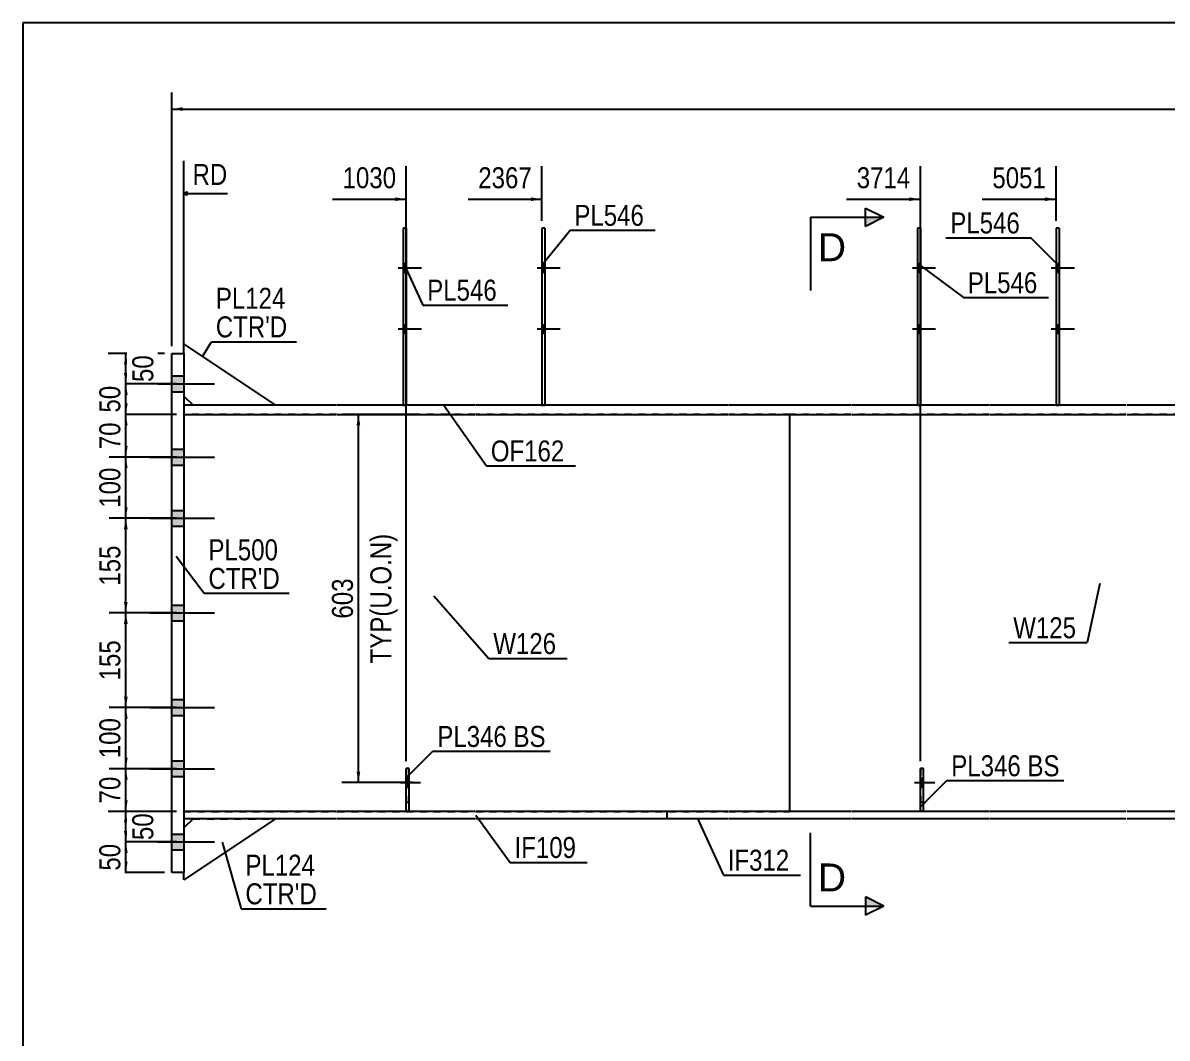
# Model space of a CAD drawing. Header units: millimetres. Extents: x -1023 to -620, y -190 to 87.
# Drawn here: x -1020.3 to -864.1, y -51.8 to 86.8 of the extents above; entities that cross this region are included whole.
import ezdxf

# ---------------------------------------------------------------- set-up
doc = ezdxf.new("R2010")
doc.units = ezdxf.units.MM
doc.linetypes.add('DXK_LINE_DOT1', pattern=[1.8814, 0.9407, -0.9407])
doc.linetypes.add('DXK_LINE_DOT2', pattern=[3.9198, 1.9599, -1.9599])
doc.styles.add('Arial', font='ARIAL.TTF', dxfattribs={"height": 0.2})
doc.styles.add('Arial Narrow', font='ARIALN.TTF', dxfattribs={"height": 0.2})

# ---------------------------------------------------------------- blocks, each defined once
blk = doc.blocks.new('Unknown-624476640-1210')
at = {"color": 5, "linetype": 'Continuous'}
for p, q in [((-620.31, 86.76), (-1020.31, 86.76)), ((-1020.31, 86.76), (-1020.31, -190.24))]:
    blk.add_line(p, q, dxfattribs=at)
blk = doc.blocks.new('Part-624476640-2063 - 1640')
at = {"color": 2, "linetype": 'Continuous'}
for p, q in [((-949.05, 58.75), (-949.47, 58.75)), ((-949.47, 58.75), (-949.47, 34.58)), ((-949.05, 58.75), (-949.05, 34.58))]:
    blk.add_line(p, q, dxfattribs=at)
at = {"color": 7, "linetype": 'DXK_LINE_DOT1'}
blk.add_line((-949.47, 34.58), (-949.05, 34.58), dxfattribs=at)
blk = doc.blocks.new('Part-624476640-1690 - 1640')
at = {"color": 2, "linetype": 'Continuous'}
for p, q in [((-977.5, 34.58), (-998.33, 34.58)), ((-958.57, 34.58), (-977.4, 34.58)), ((-924.09, 34.58), (-958.47, 34.58)), ((-907.32, 34.58), (-923.99, 34.58)), ((-888.39, 34.58), (-907.22, 34.58)), ((-869.7, 34.58), (-888.29, 34.58)), ((-861.27, 34.58), (-869.6, 34.58)), ((-861.27, 34.58), (-861.27, 33.33)), ((-998.33, 33.33), (-977.5, 33.33)), ((-977.4, 33.33), (-958.57, 33.33)), ((-958.47, 33.33), (-924.09, 33.33)), ((-923.99, 33.33), (-907.32, 33.33)), ((-907.22, 33.33), (-888.39, 33.33)), ((-888.29, 33.33), (-869.7, 33.33)), ((-869.6, 33.33), (-861.27, 33.33))]:
    blk.add_line(p, q, dxfattribs=at)
at = {"color": 7, "linetype": 'DXK_LINE_DOT1'}
blk.add_line((-998.33, 34.58), (-998.33, 33.33), dxfattribs=at)
blk = doc.blocks.new('Part-624476640-2114 - 1640')
at = {"color": 2, "linetype": 'Continuous'}
for p, q in [((-1000, 41.67), (-998.33, 41.67)), ((-1000, -29.17), (-1000, 41.67)), ((-998.33, 41.67), (-998.33, -29.17)), ((-998.33, -29.17), (-1000, -29.17))]:
    blk.add_line(p, q, dxfattribs=at)
blk = doc.blocks.new('Part-624476640-1717 - 1640')
at = {"color": 2, "linetype": 'Continuous'}
blk.add_line((-915.65, 33.33), (-915.65, -20.83), dxfattribs=at)
at = {"color": 7, "linetype": 'DXK_LINE_DOT1'}
for p, q in [((-907.32, 33.33), (-915.65, 33.33)), ((-888.39, 33.33), (-907.22, 33.33)), ((-869.7, 33.33), (-888.29, 33.33)), ((-852.94, 33.33), (-869.6, 33.33)), ((-834, 33.33), (-852.84, 33.33)), ((-815.32, 33.33), (-833.9, 33.33)), ((-798.55, 33.33), (-815.22, 33.33)), ((-790.1, 33.33), (-798.45, 33.33)), ((-790.1, 33.33), (-790.1, -20.83)), ((-907.32, -20.83), (-915.65, -20.83)), ((-888.39, -20.83), (-907.22, -20.83)), ((-869.7, -20.83), (-888.29, -20.83)), ((-852.94, -20.83), (-869.6, -20.83)), ((-834, -20.83), (-852.84, -20.83)), ((-815.32, -20.83), (-833.9, -20.83)), ((-798.55, -20.83), (-815.22, -20.83)), ((-790.1, -20.83), (-798.45, -20.83))]:
    blk.add_line(p, q, dxfattribs=at)
blk = doc.blocks.new('Part-624476640-1739 - 1640')
at = {"color": 7, "linetype": 'DXK_LINE_DOT1'}
for p, q in [((-977.5, 33.33), (-998.33, 33.33)), ((-998.33, 33.33), (-998.33, -20.83)), ((-958.57, 33.33), (-977.4, 33.33)), ((-924.09, 33.33), (-958.47, 33.33)), ((-915.65, 33.33), (-923.99, 33.33)), ((-998.33, -20.83), (-977.5, -20.83)), ((-977.4, -20.83), (-958.57, -20.83)), ((-958.47, -20.83), (-924.09, -20.83)), ((-923.99, -20.83), (-915.65, -20.83))]:
    blk.add_line(p, q, dxfattribs=at)
at = {"color": 2, "linetype": 'Continuous'}
blk.add_line((-915.65, 33.33), (-915.65, -20.83), dxfattribs=at)
blk = doc.blocks.new('Part-624476640-1761 - 1640')
at = {"color": 2, "linetype": 'Continuous'}
for p, q in [((-924.09, -20.83), (-932.42, -20.83)), ((-932.42, -20.83), (-932.42, -21.83)), ((-924.09, -21.83), (-932.42, -21.83)), ((-907.32, -20.83), (-923.99, -20.83)), ((-907.32, -21.83), (-923.99, -21.83)), ((-888.39, -20.83), (-907.22, -20.83)), ((-888.39, -21.83), (-907.22, -21.83)), ((-869.7, -20.83), (-888.29, -20.83)), ((-869.7, -21.83), (-888.29, -21.83)), ((-852.94, -20.83), (-869.6, -20.83)), ((-852.94, -21.83), (-869.6, -21.83)), ((-834, -20.83), (-852.84, -20.83)), ((-834, -21.83), (-852.84, -21.83)), ((-815.32, -20.83), (-833.9, -20.83)), ((-815.32, -21.83), (-833.9, -21.83)), ((-806.89, -20.83), (-815.22, -20.83)), ((-806.89, -21.83), (-815.22, -21.83)), ((-806.89, -20.83), (-806.89, -21.83))]:
    blk.add_line(p, q, dxfattribs=at)
blk = doc.blocks.new('Part-624476640-1805 - 1640')
at = {"color": 2, "linetype": 'Continuous'}
for p, q in [((-977.5, -20.83), (-998.33, -20.83)), ((-977.5, -21.83), (-998.33, -21.83)), ((-958.57, -20.83), (-977.4, -20.83)), ((-958.57, -21.83), (-977.4, -21.83)), ((-932.42, -20.83), (-958.47, -20.83)), ((-932.42, -21.83), (-958.47, -21.83)), ((-932.42, -20.83), (-932.42, -21.83))]:
    blk.add_line(p, q, dxfattribs=at)
blk = doc.blocks.new('Part-624476640-2016 - 1640')
at = {"color": 2, "linetype": 'Continuous'}
for p, q in [((-897.8, 58.75), (-898.22, 58.75)), ((-898.22, 58.75), (-898.22, 34.58)), ((-897.8, 58.75), (-897.8, 34.58))]:
    blk.add_line(p, q, dxfattribs=at)
at = {"color": 7, "linetype": 'DXK_LINE_DOT1'}
blk.add_line((-898.22, 34.58), (-897.8, 34.58), dxfattribs=at)
blk = doc.blocks.new('Part-624476640-2192 - 1640')
at = {"color": 7, "linetype": 'DXK_LINE_DOT1'}
for p, q in [((-967.98, -14.97), (-967.98, -20.81)), ((-967.57, -14.97), (-967.98, -14.97)), ((-967.57, -20.81), (-967.57, -14.97)), ((-967.98, -20.81), (-967.57, -20.81))]:
    blk.add_line(p, q, dxfattribs=at)
blk = doc.blocks.new('Bolt-624476640-2256 - 1640')
at = {"linetype": 'Continuous'}
for points in [[(-949.05, 52.75), (-949.05, 53.91), (-949.47, 53.91), (-949.47, 52.75)], [(-949.05, 52.75), (-949.05, 53.91), (-949.47, 53.91), (-949.47, 52.75)], [(-949.05, 44.41), (-949.05, 45.58), (-949.47, 45.58), (-949.47, 44.41)], [(-949.05, 44.41), (-949.05, 45.58), (-949.47, 45.58), (-949.47, 44.41)]]:
    blk.add_hatch(color=3, dxfattribs=at).paths.add_polyline_path(points)
at = {"color": 3, "linetype": 'Continuous'}
for p, q in [((-950.13, 53.33), (-946.97, 53.33)), ((-950.13, 53.33), (-946.97, 53.33)), ((-949.47, 53.91), (-949.05, 53.91)), ((-949.47, 53.91), (-949.05, 53.91)), ((-949.47, 52.75), (-949.05, 52.75)), ((-949.47, 52.75), (-949.05, 52.75)), ((-949.47, 45.58), (-949.05, 45.58)), ((-949.47, 45.58), (-949.05, 45.58)), ((-950.13, 45), (-946.97, 45)), ((-950.13, 45), (-946.97, 45)), ((-949.47, 44.41), (-949.05, 44.41)), ((-949.47, 44.41), (-949.05, 44.41))]:
    blk.add_line(p, q, dxfattribs=at)
blk = doc.blocks.new('Part-624476640-2021 - 1640')
at = {"color": 2, "linetype": 'Continuous'}
for p, q in [((-967.98, 58.75), (-968.4, 58.75)), ((-968.4, 58.75), (-968.4, 34.58)), ((-967.98, 58.75), (-967.98, 34.58))]:
    blk.add_line(p, q, dxfattribs=at)
at = {"color": 7, "linetype": 'DXK_LINE_DOT1'}
blk.add_line((-968.4, 34.58), (-967.98, 34.58), dxfattribs=at)
blk = doc.blocks.new('Part-624476640-2058 - 1640')
at = {"color": 2, "linetype": 'Continuous'}
for p, q in [((-878.87, 58.75), (-879.29, 58.75)), ((-879.29, 58.75), (-879.29, 34.58)), ((-878.87, 58.75), (-878.87, 34.58))]:
    blk.add_line(p, q, dxfattribs=at)
at = {"color": 7, "linetype": 'DXK_LINE_DOT1'}
blk.add_line((-879.29, 34.58), (-878.87, 34.58), dxfattribs=at)
blk = doc.blocks.new('Part-624476640-2143 - 1640')
at = {"color": 2, "linetype": 'Continuous'}
for p, q in [((-998.33, 41.67), (-998.33, 42.92)), ((-998.33, 42.92), (-985.83, 34.58)), ((-998.33, 35.83), (-997.08, 34.58))]:
    blk.add_line(p, q, dxfattribs=at)
at = {"color": 7, "linetype": 'DXK_LINE_DOT1'}
for p, q in [((-998.33, 41.67), (-998.33, 35.83)), ((-985.83, 34.58), (-997.08, 34.58))]:
    blk.add_line(p, q, dxfattribs=at)
blk = doc.blocks.new('Part-624476640-2148 - 1640')
at = {"color": 2, "linetype": 'Continuous'}
for p, q in [((-985.83, -21.83), (-998.33, -30.17)), ((-997.08, -21.83), (-998.33, -23.08)), ((-998.33, -30.17), (-998.33, -29.17))]:
    blk.add_line(p, q, dxfattribs=at)
at = {"color": 7, "linetype": 'DXK_LINE_DOT1'}
blk.add_line((-997.08, -21.83), (-985.83, -21.83), dxfattribs=at)
blk = doc.blocks.new('Part-624476640-2170 - 1640')
at = {"color": 2, "linetype": 'Continuous'}
for p, q in [((-967.98, -20.81), (-967.98, -14.97)), ((-967.57, -14.97), (-967.98, -14.97)), ((-967.57, -20.81), (-967.57, -14.97)), ((-967.98, -20.81), (-967.57, -20.81))]:
    blk.add_line(p, q, dxfattribs=at)
at = {"color": 7, "linetype": 'DXK_LINE_DOT1'}
blk.add_line((-967.98, -19.56), (-967.57, -19.56), dxfattribs=at)
blk = doc.blocks.new('Part-624476640-2197 - 1640')
at = {"color": 2, "linetype": 'Continuous'}
for p, q in [((-897.8, -20.81), (-897.8, -14.97)), ((-897.39, -14.97), (-897.8, -14.97)), ((-897.39, -20.81), (-897.39, -14.97)), ((-897.8, -20.81), (-897.39, -20.81))]:
    blk.add_line(p, q, dxfattribs=at)
at = {"color": 7, "linetype": 'DXK_LINE_DOT1'}
blk.add_line((-897.8, -19.56), (-897.39, -19.56), dxfattribs=at)
blk = doc.blocks.new('Part-624476640-2202 - 1640')
at = {"color": 7, "linetype": 'DXK_LINE_DOT1'}
for p, q in [((-897.8, -14.97), (-897.8, -20.81)), ((-897.39, -14.97), (-897.8, -14.97)), ((-897.39, -20.81), (-897.39, -14.97)), ((-897.8, -20.81), (-897.39, -20.81))]:
    blk.add_line(p, q, dxfattribs=at)
blk = doc.blocks.new('Bolt-624476640-2250 - 1640')
at = {"linetype": 'Continuous'}
for points in [[(-897.8, 52.75), (-897.8, 53.91), (-898.22, 53.91), (-898.22, 52.75)], [(-897.8, 52.75), (-897.8, 53.91), (-898.22, 53.91), (-898.22, 52.75)], [(-897.8, 44.41), (-897.8, 45.58), (-898.22, 45.58), (-898.22, 44.41)], [(-897.8, 44.41), (-897.8, 45.58), (-898.22, 45.58), (-898.22, 44.41)]]:
    blk.add_hatch(color=3, dxfattribs=at).paths.add_polyline_path(points)
at = {"color": 3, "linetype": 'Continuous'}
for p, q in [((-898.89, 53.33), (-895.72, 53.33)), ((-898.89, 53.33), (-895.72, 53.33)), ((-898.22, 53.91), (-897.8, 53.91)), ((-898.22, 53.91), (-897.8, 53.91)), ((-898.22, 52.75), (-897.8, 52.75)), ((-898.22, 52.75), (-897.8, 52.75)), ((-898.22, 45.58), (-897.8, 45.58)), ((-898.22, 45.58), (-897.8, 45.58)), ((-898.89, 45), (-895.72, 45)), ((-898.89, 45), (-895.72, 45)), ((-898.22, 44.41), (-897.8, 44.41)), ((-898.22, 44.41), (-897.8, 44.41))]:
    blk.add_line(p, q, dxfattribs=at)
blk = doc.blocks.new('Bolt-624476640-2251 - 1640')
at = {"linetype": 'Continuous'}
for points in [[(-967.98, 52.75), (-967.98, 53.91), (-968.4, 53.91), (-968.4, 52.75)], [(-967.98, 52.75), (-967.98, 53.91), (-968.4, 53.91), (-968.4, 52.75)], [(-967.98, 44.41), (-967.98, 45.58), (-968.4, 45.58), (-968.4, 44.41)], [(-967.98, 44.41), (-967.98, 45.58), (-968.4, 45.58), (-968.4, 44.41)]]:
    blk.add_hatch(color=3, dxfattribs=at).paths.add_polyline_path(points)
at = {"color": 3, "linetype": 'Continuous'}
for p, q in [((-969.07, 53.33), (-965.9, 53.33)), ((-969.07, 53.33), (-965.9, 53.33)), ((-968.4, 53.91), (-967.98, 53.91)), ((-968.4, 53.91), (-967.98, 53.91)), ((-968.4, 52.75), (-967.98, 52.75)), ((-968.4, 52.75), (-967.98, 52.75)), ((-968.4, 45.58), (-967.98, 45.58)), ((-968.4, 45.58), (-967.98, 45.58)), ((-969.07, 45), (-965.9, 45)), ((-969.07, 45), (-965.9, 45)), ((-968.4, 44.41), (-967.98, 44.41)), ((-968.4, 44.41), (-967.98, 44.41))]:
    blk.add_line(p, q, dxfattribs=at)
blk = doc.blocks.new('Bolt-624476640-2255 - 1640')
at = {"linetype": 'Continuous'}
for points in [[(-878.87, 52.75), (-878.87, 53.91), (-879.29, 53.91), (-879.29, 52.75)], [(-878.87, 52.75), (-878.87, 53.91), (-879.29, 53.91), (-879.29, 52.75)], [(-878.87, 44.41), (-878.87, 45.58), (-879.29, 45.58), (-879.29, 44.41)], [(-878.87, 44.41), (-878.87, 45.58), (-879.29, 45.58), (-879.29, 44.41)]]:
    blk.add_hatch(color=3, dxfattribs=at).paths.add_polyline_path(points)
at = {"color": 3, "linetype": 'Continuous'}
for p, q in [((-879.95, 53.33), (-876.79, 53.33)), ((-879.95, 53.33), (-876.79, 53.33)), ((-879.29, 53.91), (-878.87, 53.91)), ((-879.29, 53.91), (-878.87, 53.91)), ((-879.29, 52.75), (-878.87, 52.75)), ((-879.29, 52.75), (-878.87, 52.75)), ((-879.29, 45.58), (-878.87, 45.58)), ((-879.29, 45.58), (-878.87, 45.58)), ((-879.95, 45), (-876.79, 45)), ((-879.95, 45), (-876.79, 45)), ((-879.29, 44.41), (-878.87, 44.41)), ((-879.29, 44.41), (-878.87, 44.41))]:
    blk.add_line(p, q, dxfattribs=at)
blk = doc.blocks.new('Bolt-624476640-2258 - 1640')
at = {"linetype": 'Continuous'}
for points in [[(-1000, 38.58), (-1000, 36.42), (-998.33, 36.42), (-998.33, 38.58)], [(-1000, 38.58), (-1000, 36.42), (-998.33, 36.42), (-998.33, 38.58)], [(-1000, 28.58), (-1000, 26.42), (-998.33, 26.42), (-998.33, 28.58)], [(-1000, 28.58), (-1000, 26.42), (-998.33, 26.42), (-998.33, 28.58)], [(-1000, 20.25), (-1000, 18.08), (-998.33, 18.08), (-998.33, 20.25)], [(-1000, 20.25), (-1000, 18.08), (-998.33, 18.08), (-998.33, 20.25)], [(-1000, 7.33), (-1000, 5.17), (-998.33, 5.17), (-998.33, 7.33)], [(-1000, 7.33), (-1000, 5.17), (-998.33, 5.17), (-998.33, 7.33)], [(-1000, -5.58), (-1000, -7.75), (-998.33, -7.75), (-998.33, -5.58)], [(-1000, -5.58), (-1000, -7.75), (-998.33, -7.75), (-998.33, -5.58)], [(-1000, -13.92), (-1000, -16.08), (-998.33, -16.08), (-998.33, -13.92)], [(-1000, -13.92), (-1000, -16.08), (-998.33, -16.08), (-998.33, -13.92)], [(-1000, -23.92), (-1000, -26.08), (-998.33, -26.08), (-998.33, -23.92)], [(-1000, -23.92), (-1000, -26.08), (-998.33, -26.08), (-998.33, -23.92)]]:
    blk.add_hatch(color=3, dxfattribs=at).paths.add_polyline_path(points)
at = {"color": 3, "linetype": 'Continuous'}
for p, q in [((-1002.99, 37.5), (-994.17, 37.5)), ((-1002.99, 37.5), (-994.17, 37.5)), ((-1000, 38.58), (-998.33, 38.58)), ((-1000, 38.58), (-998.33, 38.58)), ((-1000, 36.42), (-998.33, 36.42)), ((-1000, 36.42), (-998.33, 36.42)), ((-1000, 28.58), (-998.33, 28.58)), ((-1000, 28.58), (-998.33, 28.58)), ((-1002.99, 27.5), (-994.17, 27.5)), ((-1002.99, 27.5), (-994.17, 27.5)), ((-1000, 26.42), (-998.33, 26.42)), ((-1000, 26.42), (-998.33, 26.42)), ((-1002.99, 19.17), (-994.17, 19.17)), ((-1002.99, 19.17), (-994.17, 19.17)), ((-1000, 20.25), (-998.33, 20.25)), ((-1000, 20.25), (-998.33, 20.25)), ((-1000, 18.08), (-998.33, 18.08)), ((-1000, 18.08), (-998.33, 18.08)), ((-1002.99, 6.25), (-994.17, 6.25)), ((-1002.99, 6.25), (-994.17, 6.25)), ((-1000, 7.33), (-998.33, 7.33)), ((-1000, 7.33), (-998.33, 7.33)), ((-1000, 5.17), (-998.33, 5.17)), ((-1000, 5.17), (-998.33, 5.17)), ((-1000, -5.58), (-998.33, -5.58)), ((-1000, -5.58), (-998.33, -5.58)), ((-1002.99, -6.67), (-994.17, -6.67)), ((-1002.99, -6.67), (-994.17, -6.67)), ((-1000, -7.75), (-998.33, -7.75)), ((-1000, -7.75), (-998.33, -7.75)), ((-1000, -13.92), (-998.33, -13.92)), ((-1000, -13.92), (-998.33, -13.92)), ((-1002.99, -15), (-994.17, -15)), ((-1002.99, -15), (-994.17, -15)), ((-1000, -16.08), (-998.33, -16.08)), ((-1000, -16.08), (-998.33, -16.08)), ((-1000, -23.92), (-998.33, -23.92)), ((-1000, -23.92), (-998.33, -23.92)), ((-1002.99, -25), (-994.17, -25)), ((-1002.99, -25), (-994.17, -25)), ((-1000, -26.08), (-998.33, -26.08)), ((-1000, -26.08), (-998.33, -26.08))]:
    blk.add_line(p, q, dxfattribs=at)
blk = doc.blocks.new('Bolt-624476640-2259 - 1640')
at = {"linetype": 'Continuous'}
blk.add_hatch(color=3, dxfattribs=at).paths.add_polyline_path([(-967.57, -17.47), (-967.57, -16.31), (-967.98, -16.31), (-967.98, -17.47)])
at = {"color": 3, "linetype": 'Continuous'}
for p, q in [((-968.78, -16.89), (-966.03, -16.89)), ((-967.98, -16.31), (-967.57, -16.31)), ((-967.98, -17.47), (-967.57, -17.47))]:
    blk.add_line(p, q, dxfattribs=at)
blk = doc.blocks.new('Bolt-624476640-2260 - 1640')
at = {"color": 3, "linetype": 'DXK_LINE_DOT2'}
for p, q in [((-968.78, -16.89), (-966.03, -16.89)), ((-967.98, -16.31), (-967.57, -16.31)), ((-967.98, -17.47), (-967.57, -17.47))]:
    blk.add_line(p, q, dxfattribs=at)
blk = doc.blocks.new('Bolt-624476640-2261 - 1640')
at = {"linetype": 'Continuous'}
blk.add_hatch(color=3, dxfattribs=at).paths.add_polyline_path([(-897.39, -17.47), (-897.39, -16.31), (-897.8, -16.31), (-897.8, -17.47)])
at = {"color": 3, "linetype": 'Continuous'}
for p, q in [((-898.6, -16.89), (-895.85, -16.89)), ((-897.8, -16.31), (-897.39, -16.31)), ((-897.8, -17.47), (-897.39, -17.47))]:
    blk.add_line(p, q, dxfattribs=at)
blk = doc.blocks.new('Bolt-624476640-2262 - 1640')
at = {"color": 3, "linetype": 'DXK_LINE_DOT2'}
for p, q in [((-898.6, -16.89), (-895.85, -16.89)), ((-897.8, -16.31), (-897.39, -16.31)), ((-897.8, -17.47), (-897.39, -17.47))]:
    blk.add_line(p, q, dxfattribs=at)
blk = doc.blocks.new('StraightDimension-624476640-5928 - 1640')
at = {"linetype": 'Continuous'}
for points in [[(-1006.51, 26.01), (-1006.26, 27.51), (-1006.01, 26.01)], [(-1006.01, 20.67), (-1006.26, 19.17), (-1006.51, 20.67)]]:
    blk.add_hatch(color=7, dxfattribs=at).paths.add_polyline_path(points)
at = {"color": 7, "linetype": 'Continuous'}
for p, q in [((-999.33, 27.51), (-1008.51, 27.51)), ((-1006.26, 19.17), (-1006.26, 27.51)), ((-999.33, 19.17), (-1008.51, 19.17))]:
    blk.add_line(p, q, dxfattribs=at)
at = {"color": 0}
blk.add_wipeout([(-1006.41, 26.68), (-1010.61, 26.68), (-1010.61, 20), (-1006.41, 20)], dxfattribs=at)
at = {"color": 3, "style": 'Arial Narrow'}
blk.add_text('100', height=2.863, rotation=90.0002, dxfattribs=at).set_placement((-1007.01, 20.6))
blk = doc.blocks.new('StraightDimension-624476640-5927 - 1640')
at = {"linetype": 'Continuous'}
for points in [[(-1006.51, 31.83), (-1006.26, 33.33), (-1006.01, 31.83)], [(-1006.01, 29.01), (-1006.26, 27.51), (-1006.51, 29.01)]]:
    blk.add_hatch(color=7, dxfattribs=at).paths.add_polyline_path(points)
at = {"color": 7, "linetype": 'Continuous'}
for p, q in [((-999.33, 33.33), (-1008.51, 33.33)), ((-1006.26, 27.51), (-1006.26, 33.33)), ((-999.33, 27.51), (-1008.51, 27.51))]:
    blk.add_line(p, q, dxfattribs=at)
at = {"color": 0}
blk.add_wipeout([(-1006.41, 32.85), (-1010.61, 32.85), (-1010.61, 27.99), (-1006.41, 27.99)], dxfattribs=at)
at = {"color": 3, "style": 'Arial Narrow'}
blk.add_text('70', height=2.863, rotation=90.0002, dxfattribs=at).set_placement((-1007.01, 28.59))
blk = doc.blocks.new('StraightDimension-624476640-5933 - 1640')
at = {"linetype": 'Continuous'}
for points in [[(-1006.51, -22.33), (-1006.26, -20.83), (-1006.01, -22.33)], [(-1006.01, -23.5), (-1006.26, -25), (-1006.51, -23.5)]]:
    blk.add_hatch(color=7, dxfattribs=at).paths.add_polyline_path(points)
at = {"color": 7, "linetype": 'Continuous'}
for p, q in [((-999.33, -20.83), (-1008.66, -20.83)), ((-1006.26, -25), (-1006.26, -20.83)), ((-999.33, -25), (-1008.66, -25))]:
    blk.add_line(p, q, dxfattribs=at)
at = {"color": 0}
blk.add_wipeout([(-1001.91, -20.49), (-1006.11, -20.49), (-1006.11, -25.34), (-1001.91, -25.34)], dxfattribs=at)
at = {"color": 3, "style": 'Arial Narrow'}
blk.add_text('50', height=2.863, rotation=90.0002, dxfattribs=at).set_placement((-1002.51, -24.74))
blk = doc.blocks.new('StraightDimension-624476640-2343 - 1640')
at = {"linetype": 'Continuous'}
blk.add_hatch(color=7, dxfattribs=at).paths.add_polyline_path([(-880.79, 62.95), (-879.29, 62.7), (-880.79, 62.45)])
at = {"color": 7, "linetype": 'Continuous'}
for p, q in [((-879.29, 59.75), (-879.29, 67.2)), ((-889.35, 62.7), (-879.29, 62.7))]:
    blk.add_line(p, q, dxfattribs=at)
at = {"color": 0}
blk.add_wipeout([(-880.06, 63.6), (-880.06, 67.8), (-888.58, 67.8), (-888.58, 63.6)], dxfattribs=at)
at = {"color": 3, "style": 'Arial Narrow'}
blk.add_text('5051', height=2.863, dxfattribs=at).set_placement((-887.98, 64.2))
blk = doc.blocks.new('StraightDimension-624476640-2344 - 1640')
at = {"linetype": 'Continuous'}
blk.add_hatch(color=7, dxfattribs=at).paths.add_polyline_path([(-899.3, 62.95), (-897.8, 62.7), (-899.3, 62.45)])
at = {"color": 7, "linetype": 'Continuous'}
for p, q in [((-897.8, -13.97), (-897.8, 67.2)), ((-907.87, 62.7), (-897.8, 62.7))]:
    blk.add_line(p, q, dxfattribs=at)
at = {"color": 0}
blk.add_wipeout([(-898.58, 63.6), (-898.58, 67.8), (-907.09, 67.8), (-907.09, 63.6)], dxfattribs=at)
at = {"color": 3, "style": 'Arial Narrow'}
blk.add_text('3714', height=2.863, dxfattribs=at).set_placement((-906.49, 64.2))
blk = doc.blocks.new('StraightDimension-624476640-2345 - 1640')
at = {"linetype": 'Continuous'}
blk.add_hatch(color=7, dxfattribs=at).paths.add_polyline_path([(-950.97, 62.95), (-949.47, 62.7), (-950.97, 62.45)])
at = {"color": 7, "linetype": 'Continuous'}
for p, q in [((-949.47, 59.75), (-949.47, 67.2)), ((-959.53, 62.7), (-949.47, 62.7))]:
    blk.add_line(p, q, dxfattribs=at)
at = {"color": 0}
blk.add_wipeout([(-950.24, 63.6), (-950.24, 67.8), (-958.75, 67.8), (-958.75, 63.6)], dxfattribs=at)
at = {"color": 3, "style": 'Arial Narrow'}
blk.add_text('2367', height=2.863, dxfattribs=at).set_placement((-958.15, 64.2))
blk = doc.blocks.new('StraightDimension-624476640-2346 - 1640')
at = {"linetype": 'Continuous'}
blk.add_hatch(color=7, dxfattribs=at).paths.add_polyline_path([(-969.48, 62.95), (-967.98, 62.7), (-969.48, 62.45)])
at = {"color": 7, "linetype": 'Continuous'}
for p, q in [((-967.98, -13.97), (-967.98, 67.2)), ((-978.05, 62.7), (-967.98, 62.7))]:
    blk.add_line(p, q, dxfattribs=at)
at = {"color": 0, "linetype": 'Continuous'}
blk.add_wipeout([(-991.8, 64.05), (-991.8, 68.25), (-997.75, 68.25), (-997.75, 64.05)], dxfattribs=at)
at = {"color": 7, "linetype": 'Continuous'}
for p, q in [((-998.33, 42.67), (-998.33, 67.95)), ((-997.83, 63.7), (-998.33, 63.45)), ((-997.83, 63.2), (-998.33, 63.45)), ((-992.4, 63.45), (-998.33, 63.45))]:
    blk.add_line(p, q, dxfattribs=at)
at = {"color": 3, "linetype": 'Continuous', "style": 'Arial Narrow'}
blk.add_text('RD', height=2.863, dxfattribs=at).set_placement((-997.15, 64.65))
at = {"color": 0}
blk.add_wipeout([(-968.76, 63.6), (-968.76, 67.8), (-977.27, 67.8), (-977.27, 63.6)], dxfattribs=at)
at = {"color": 3, "style": 'Arial Narrow'}
blk.add_text('1030', height=2.863, dxfattribs=at).set_placement((-976.67, 64.2))
blk = doc.blocks.new('StraightDimension-624476640-2814 - 1640')
at = {"linetype": 'Continuous'}
for points in [[(-974.76, 31.83), (-974.51, 33.33), (-974.26, 31.83)], [(-974.26, -15.39), (-974.51, -16.89), (-974.76, -15.39)]]:
    blk.add_hatch(color=7, dxfattribs=at).paths.add_polyline_path(points)
at = {"color": 7, "linetype": 'Continuous'}
for p, q in [((-967.05, 33.33), (-976.76, 33.33)), ((-974.51, -16.89), (-974.51, 33.33)), ((-967.05, -16.89), (-976.76, -16.89))]:
    blk.add_line(p, q, dxfattribs=at)
at = {"color": 0, "linetype": 'Continuous'}
blk.add_wipeout([(-969.41, 17.67), (-973.61, 17.67), (-973.61, -1.23), (-969.41, -1.23)], dxfattribs=at)
at = {"color": 3, "linetype": 'Continuous', "style": 'Arial Narrow'}
blk.add_text('TYP(U.O.N)', height=2.863, rotation=90.0002, dxfattribs=at).set_placement((-970.01, -0.63))
at = {"color": 0}
blk.add_wipeout([(-974.66, 11.56), (-978.86, 11.56), (-978.86, 4.88), (-974.66, 4.88)], dxfattribs=at)
at = {"color": 3, "style": 'Arial Narrow'}
blk.add_text('603', height=2.863, rotation=90.0002, dxfattribs=at).set_placement((-975.26, 5.48))
blk = doc.blocks.new('StraightDimension-624476640-5925 - 1640')
at = {"linetype": 'Continuous'}
for points in [[(-1006.51, 40.17), (-1006.26, 41.67), (-1006.01, 40.17)], [(-1006.01, 39), (-1006.26, 37.5), (-1006.51, 39)]]:
    blk.add_hatch(color=7, dxfattribs=at).paths.add_polyline_path(points)
at = {"color": 7, "linetype": 'Continuous'}
for p, q in [((-1001, 41.67), (-1008.66, 41.67)), ((-1006.26, 37.5), (-1006.26, 41.67)), ((-999.33, 37.5), (-1008.66, 37.5))]:
    blk.add_line(p, q, dxfattribs=at)
at = {"color": 0}
blk.add_wipeout([(-1001.91, 42.01), (-1006.11, 42.01), (-1006.11, 37.16), (-1001.91, 37.16)], dxfattribs=at)
at = {"color": 3, "style": 'Arial Narrow'}
blk.add_text('50', height=2.863, rotation=90.0002, dxfattribs=at).set_placement((-1002.51, 37.76))
blk = doc.blocks.new('StraightDimension-624476640-5926 - 1640')
at = {"linetype": 'Continuous'}
for points in [[(-1006.51, 36), (-1006.26, 37.5), (-1006.01, 36)], [(-1006.01, 34.83), (-1006.26, 33.33), (-1006.51, 34.83)]]:
    blk.add_hatch(color=7, dxfattribs=at).paths.add_polyline_path(points)
at = {"color": 7, "linetype": 'Continuous'}
for p, q in [((-999.33, 37.5), (-1008.51, 37.5)), ((-1006.26, 33.33), (-1006.26, 37.5)), ((-999.33, 33.33), (-1008.51, 33.33))]:
    blk.add_line(p, q, dxfattribs=at)
at = {"color": 0}
blk.add_wipeout([(-1006.41, 37.85), (-1010.61, 37.85), (-1010.61, 32.99), (-1006.41, 32.99)], dxfattribs=at)
at = {"color": 3, "style": 'Arial Narrow'}
blk.add_text('50', height=2.863, rotation=90.0002, dxfattribs=at).set_placement((-1007.01, 33.59))
blk = doc.blocks.new('StraightDimension-624476640-5929 - 1640')
at = {"linetype": 'Continuous'}
for points in [[(-1006.51, 17.67), (-1006.26, 19.17), (-1006.01, 17.67)], [(-1006.01, 7.75), (-1006.26, 6.25), (-1006.51, 7.75)]]:
    blk.add_hatch(color=7, dxfattribs=at).paths.add_polyline_path(points)
at = {"color": 7, "linetype": 'Continuous'}
for p, q in [((-999.33, 19.17), (-1008.51, 19.17)), ((-1006.26, 6.25), (-1006.26, 19.17)), ((-999.33, 6.25), (-1008.51, 6.25))]:
    blk.add_line(p, q, dxfattribs=at)
at = {"color": 0}
blk.add_wipeout([(-1006.41, 16.05), (-1010.61, 16.05), (-1010.61, 9.37), (-1006.41, 9.37)], dxfattribs=at)
at = {"color": 3, "style": 'Arial Narrow'}
blk.add_text('155', height=2.863, rotation=90.0002, dxfattribs=at).set_placement((-1007.01, 9.97))
blk = doc.blocks.new('StraightDimension-624476640-5930 - 1640')
at = {"linetype": 'Continuous'}
for points in [[(-1006.51, 4.75), (-1006.26, 6.25), (-1006.01, 4.75)], [(-1006.01, -5.17), (-1006.26, -6.67), (-1006.51, -5.17)]]:
    blk.add_hatch(color=7, dxfattribs=at).paths.add_polyline_path(points)
at = {"color": 7, "linetype": 'Continuous'}
for p, q in [((-999.33, 6.25), (-1008.51, 6.25)), ((-1006.26, -6.67), (-1006.26, 6.25)), ((-999.33, -6.67), (-1008.51, -6.67))]:
    blk.add_line(p, q, dxfattribs=at)
at = {"color": 0}
blk.add_wipeout([(-1006.41, 3.13), (-1010.61, 3.13), (-1010.61, -3.55), (-1006.41, -3.55)], dxfattribs=at)
at = {"color": 3, "style": 'Arial Narrow'}
blk.add_text('155', height=2.863, rotation=90.0002, dxfattribs=at).set_placement((-1007.01, -2.95))
blk = doc.blocks.new('StraightDimension-624476640-5931 - 1640')
at = {"linetype": 'Continuous'}
for points in [[(-1006.51, -8.17), (-1006.26, -6.67), (-1006.01, -8.17)], [(-1006.01, -13.5), (-1006.26, -15), (-1006.51, -13.5)]]:
    blk.add_hatch(color=7, dxfattribs=at).paths.add_polyline_path(points)
at = {"color": 7, "linetype": 'Continuous'}
for p, q in [((-999.33, -6.67), (-1008.51, -6.67)), ((-1006.26, -15), (-1006.26, -6.67)), ((-999.33, -15), (-1008.51, -15))]:
    blk.add_line(p, q, dxfattribs=at)
at = {"color": 0}
blk.add_wipeout([(-1006.41, -7.49), (-1010.61, -7.49), (-1010.61, -14.17), (-1006.41, -14.17)], dxfattribs=at)
at = {"color": 3, "style": 'Arial Narrow'}
blk.add_text('100', height=2.863, rotation=90.0002, dxfattribs=at).set_placement((-1007.01, -13.57))
blk = doc.blocks.new('StraightDimension-624476640-5932 - 1640')
at = {"linetype": 'Continuous'}
for points in [[(-1006.51, -16.5), (-1006.26, -15), (-1006.01, -16.5)], [(-1006.01, -19.33), (-1006.26, -20.83), (-1006.51, -19.33)]]:
    blk.add_hatch(color=7, dxfattribs=at).paths.add_polyline_path(points)
at = {"color": 7, "linetype": 'Continuous'}
for p, q in [((-999.33, -15), (-1008.51, -15)), ((-1006.26, -20.83), (-1006.26, -15)), ((-999.33, -20.83), (-1008.51, -20.83))]:
    blk.add_line(p, q, dxfattribs=at)
at = {"color": 0}
blk.add_wipeout([(-1006.41, -15.49), (-1010.61, -15.49), (-1010.61, -20.34), (-1006.41, -20.34)], dxfattribs=at)
at = {"color": 3, "style": 'Arial Narrow'}
blk.add_text('70', height=2.863, rotation=90.0002, dxfattribs=at).set_placement((-1007.01, -19.74))
blk = doc.blocks.new('StraightDimension-624476640-5934 - 1640')
at = {"linetype": 'Continuous'}
for points in [[(-1006.51, -26.5), (-1006.26, -25), (-1006.01, -26.5)], [(-1006.01, -27.67), (-1006.26, -29.17), (-1006.51, -27.67)]]:
    blk.add_hatch(color=7, dxfattribs=at).paths.add_polyline_path(points)
at = {"color": 7, "linetype": 'Continuous'}
for p, q in [((-999.33, -25), (-1008.51, -25)), ((-1006.26, -29.17), (-1006.26, -25)), ((-1001, -29.17), (-1008.51, -29.17))]:
    blk.add_line(p, q, dxfattribs=at)
at = {"color": 0}
blk.add_wipeout([(-1006.41, -24.65), (-1010.61, -24.65), (-1010.61, -29.51), (-1006.41, -29.51)], dxfattribs=at)
at = {"color": 3, "style": 'Arial Narrow'}
blk.add_text('50', height=2.863, rotation=90.0002, dxfattribs=at).set_placement((-1007.01, -28.91))
blk = doc.blocks.new('StraightDimension-624476640-7591 - 1640')
at = {"linetype": 'Continuous'}
blk.add_hatch(color=7, dxfattribs=at).paths.add_polyline_path([(-998.5, 74.75), (-1000, 75), (-998.5, 75.25)])
at = {"color": 7, "linetype": 'Continuous'}
for p, q in [((-1000, 42.67), (-1000, 77.25)), ((-1000, 75), (-642.42, 75))]:
    blk.add_line(p, q, dxfattribs=at)
blk = doc.blocks.new('Mark-624476640-1686 - 1640')
at = {"color": 0}
blk.add_wipeout([(-946.39, 26.92), (-946.39, 29.92), (-956.44, 29.92), (-956.44, 26.92)], dxfattribs=at)
blk.add_wipeout([(-946.39, 26.92), (-946.39, 29.92), (-956.44, 29.92), (-956.44, 26.92)], dxfattribs=at)
at = {"color": 7, "linetype": 'Continuous'}
for p, q in [((-962.87, 34.58), (-957.04, 26.32)), ((-957.04, 26.32), (-944.89, 26.32))]:
    blk.add_line(p, q, dxfattribs=at)
at = {"color": 3, "style": 'Arial Narrow'}
blk.add_text('OF162', height=2.863, dxfattribs=at).set_placement((-956.44, 26.92))
blk = doc.blocks.new('Mark-624476640-2017 - 1640')
at = {"color": 0}
blk.add_wipeout([(-955.62, 48.86), (-955.62, 51.86), (-965.12, 51.86), (-965.12, 48.86)], dxfattribs=at)
blk.add_wipeout([(-955.62, 48.86), (-955.62, 51.86), (-965.12, 51.86), (-965.12, 48.86)], dxfattribs=at)
at = {"color": 7, "linetype": 'Continuous'}
for p, q in [((-968.29, 53.89), (-965.72, 48.26)), ((-965.72, 48.26), (-954.12, 48.26))]:
    blk.add_line(p, q, dxfattribs=at)
at = {"color": 3, "style": 'Arial Narrow'}
blk.add_text('PL546', height=2.863, dxfattribs=at).set_placement((-965.12, 48.86))
blk = doc.blocks.new('Mark-624476640-2110 - 1640')
at = {"color": 0}
for points in [[(-985.47, 13.43), (-985.47, 16.43), (-994.98, 16.43), (-994.98, 13.43)], [(-985.22, 9.53), (-985.22, 12.53), (-994.98, 12.53), (-994.98, 9.53)]]:
    blk.add_wipeout(points, dxfattribs=at)
for points in [[(-985.47, 13.43), (-985.47, 16.43), (-994.98, 16.43), (-994.98, 13.43)], [(-985.22, 9.53), (-985.22, 12.53), (-994.98, 12.53), (-994.98, 9.53)]]:
    blk.add_wipeout(points, dxfattribs=at)
at = {"color": 7, "linetype": 'Continuous'}
for p, q in [((-999.38, 13.99), (-995.58, 8.93)), ((-995.58, 8.93), (-983.97, 8.93))]:
    blk.add_line(p, q, dxfattribs=at)
at = {"color": 3, "style": 'Arial Narrow'}
blk.add_text('PL500', height=2.863, dxfattribs=at).set_placement((-994.98, 13.43))
at = {"color": 1, "style": 'Arial Narrow'}
blk.add_text("CTR'D", height=2.863, dxfattribs=at).set_placement((-994.98, 9.53))
blk = doc.blocks.new('Mark-624476640-1713 - 1640')
at = {"color": 7, "linetype": 'Continuous'}
blk.add_line((-873.31, 10.26), (-875.04, 2.2), dxfattribs=at)
at = {"color": 0}
blk.add_wipeout([(-876.54, 2.8), (-876.54, 5.8), (-885.13, 5.8), (-885.13, 2.8)], dxfattribs=at)
blk.add_wipeout([(-876.54, 2.8), (-876.54, 5.8), (-885.13, 5.8), (-885.13, 2.8)], dxfattribs=at)
at = {"color": 7, "linetype": 'Continuous'}
blk.add_line((-885.73, 2.2), (-875.04, 2.2), dxfattribs=at)
at = {"color": 3, "style": 'Arial Narrow'}
blk.add_text('W125', height=2.863, dxfattribs=at).set_placement((-885.13, 2.8))
blk = doc.blocks.new('Mark-624476640-1735 - 1640')
at = {"color": 0}
blk.add_wipeout([(-947.51, 0.64), (-947.51, 3.64), (-956.1, 3.64), (-956.1, 0.64)], dxfattribs=at)
blk.add_wipeout([(-947.51, 0.64), (-947.51, 3.64), (-956.1, 3.64), (-956.1, 0.64)], dxfattribs=at)
at = {"color": 7, "linetype": 'Continuous'}
for p, q in [((-964.2, 8.57), (-956.7, 0.04)), ((-956.7, 0.04), (-946.01, 0.04))]:
    blk.add_line(p, q, dxfattribs=at)
at = {"color": 3, "style": 'Arial Narrow'}
blk.add_text('W126', height=2.863, dxfattribs=at).set_placement((-956.1, 0.64))
blk = doc.blocks.new('Mark-624476640-1757 - 1640')
at = {"color": 0}
blk.add_wipeout([(-915.69, -28.92), (-915.69, -25.92), (-924.1, -25.92), (-924.1, -28.92)], dxfattribs=at)
blk.add_wipeout([(-915.69, -28.92), (-915.69, -25.92), (-924.1, -25.92), (-924.1, -28.92)], dxfattribs=at)
at = {"color": 7, "linetype": 'Continuous'}
for p, q in [((-928.23, -21.78), (-924.7, -29.52)), ((-924.7, -29.52), (-914.19, -29.52))]:
    blk.add_line(p, q, dxfattribs=at)
at = {"color": 3, "style": 'Arial Narrow'}
blk.add_text('IF312', height=2.863, dxfattribs=at).set_placement((-924.1, -28.92))
blk = doc.blocks.new('Mark-624476640-1801 - 1640')
at = {"color": 0}
blk.add_wipeout([(-944.8, -27.18), (-944.8, -24.18), (-953.2, -24.18), (-953.2, -27.18)], dxfattribs=at)
blk.add_wipeout([(-944.8, -27.18), (-944.8, -24.18), (-953.2, -24.18), (-953.2, -27.18)], dxfattribs=at)
at = {"color": 7, "linetype": 'Continuous'}
for p, q in [((-958.48, -21.36), (-953.8, -27.78)), ((-953.8, -27.78), (-943.3, -27.78))]:
    blk.add_line(p, q, dxfattribs=at)
at = {"color": 3, "style": 'Arial Narrow'}
blk.add_text('IF109', height=2.863, dxfattribs=at).set_placement((-953.2, -27.18))
blk = doc.blocks.new('Mark-624476640-2012 - 1640')
at = {"color": 0}
blk.add_wipeout([(-881.82, 49.88), (-881.82, 52.88), (-891.33, 52.88), (-891.33, 49.88)], dxfattribs=at)
blk.add_wipeout([(-881.82, 49.88), (-881.82, 52.88), (-891.33, 52.88), (-891.33, 49.88)], dxfattribs=at)
at = {"color": 7, "linetype": 'Continuous'}
for p, q in [((-898.11, 53.89), (-891.93, 49.28)), ((-891.93, 49.28), (-880.32, 49.28))]:
    blk.add_line(p, q, dxfattribs=at)
at = {"color": 3, "style": 'Arial Narrow'}
blk.add_text('PL546', height=2.863, dxfattribs=at).set_placement((-891.33, 49.88))
blk = doc.blocks.new('Mark-624476640-2054 - 1640')
at = {"color": 7, "linetype": 'Continuous'}
blk.add_line((-879.18, 53.89), (-882.72, 57.43), dxfattribs=at)
at = {"color": 0}
blk.add_wipeout([(-884.22, 58.03), (-884.22, 61.03), (-893.72, 61.03), (-893.72, 58.03)], dxfattribs=at)
blk.add_wipeout([(-884.22, 58.03), (-884.22, 61.03), (-893.72, 61.03), (-893.72, 58.03)], dxfattribs=at)
at = {"color": 7, "linetype": 'Continuous'}
blk.add_line((-894.32, 57.43), (-882.72, 57.43), dxfattribs=at)
at = {"color": 3, "style": 'Arial Narrow'}
blk.add_text('PL546', height=2.863, dxfattribs=at).set_placement((-893.72, 58.03))
blk = doc.blocks.new('Mark-624476640-2059 - 1640')
at = {"color": 0}
blk.add_wipeout([(-935.52, 59.07), (-935.52, 62.07), (-945.03, 62.07), (-945.03, 59.07)], dxfattribs=at)
blk.add_wipeout([(-935.52, 59.07), (-935.52, 62.07), (-945.03, 62.07), (-945.03, 59.07)], dxfattribs=at)
at = {"color": 7, "linetype": 'Continuous'}
for p, q in [((-949.36, 53.89), (-945.63, 58.47)), ((-945.63, 58.47), (-934.02, 58.47))]:
    blk.add_line(p, q, dxfattribs=at)
at = {"color": 3, "style": 'Arial Narrow'}
blk.add_text('PL546', height=2.863, dxfattribs=at).set_placement((-945.03, 59.07))
blk = doc.blocks.new('Mark-624476640-2139 - 1640')
at = {"color": 0}
for points in [[(-984.46, 47.75), (-984.46, 50.75), (-993.97, 50.75), (-993.97, 47.75)], [(-984.21, 43.85), (-984.21, 46.85), (-993.97, 46.85), (-993.97, 43.85)]]:
    blk.add_wipeout(points, dxfattribs=at)
for points in [[(-984.46, 47.75), (-984.46, 50.75), (-993.97, 50.75), (-993.97, 47.75)], [(-984.21, 43.85), (-984.21, 46.85), (-993.97, 46.85), (-993.97, 43.85)]]:
    blk.add_wipeout(points, dxfattribs=at)
at = {"color": 7, "linetype": 'Continuous'}
for p, q in [((-995.81, 41.23), (-994.57, 43.25)), ((-994.57, 43.25), (-982.96, 43.25))]:
    blk.add_line(p, q, dxfattribs=at)
at = {"color": 3, "style": 'Arial Narrow'}
blk.add_text('PL124', height=2.863, dxfattribs=at).set_placement((-993.97, 47.75))
at = {"color": 1, "style": 'Arial Narrow'}
blk.add_text("CTR'D", height=2.863, dxfattribs=at).set_placement((-993.97, 43.85))
blk = doc.blocks.new('Mark-624476640-2144 - 1640')
at = {"color": 0}
for points in [[(-980.43, -29.6), (-980.43, -26.6), (-989.93, -26.6), (-989.93, -29.6)], [(-980.18, -33.5), (-980.18, -30.5), (-989.93, -30.5), (-989.93, -33.5)]]:
    blk.add_wipeout(points, dxfattribs=at)
for points in [[(-980.43, -29.6), (-980.43, -26.6), (-989.93, -26.6), (-989.93, -29.6)], [(-980.18, -33.5), (-980.18, -30.5), (-989.93, -30.5), (-989.93, -33.5)]]:
    blk.add_wipeout(points, dxfattribs=at)
at = {"color": 7, "linetype": 'Continuous'}
for p, q in [((-993.11, -25.04), (-990.53, -34.1)), ((-990.53, -34.1), (-978.93, -34.1))]:
    blk.add_line(p, q, dxfattribs=at)
at = {"color": 3, "style": 'Arial Narrow'}
blk.add_text('PL124', height=2.863, dxfattribs=at).set_placement((-989.93, -29.6))
at = {"color": 1, "style": 'Arial Narrow'}
blk.add_text("CTR'D", height=2.863, dxfattribs=at).set_placement((-989.93, -33.5))
blk = doc.blocks.new('SectionMark-624476640-2836 - 1640')
at = {"linetype": 'Continuous'}
for points in [[(-905.3, 58.99), (-905.3, 60.24), (-902.8, 60.24)], [(-905.3, -33.75), (-905.3, -32.5), (-902.8, -33.75)]]:
    blk.add_hatch(color=30, dxfattribs=at).paths.add_polyline_path(points)
at = {"color": 30, "linetype": 'Continuous'}
for p, q in [((-905.3, 58.99), (-905.3, 61.49)), ((-905.3, 61.49), (-902.8, 60.24)), ((-912.8, 60.24), (-912.8, 50.24)), ((-912.8, 60.24), (-902.8, 60.24)), ((-902.8, 60.24), (-905.3, 58.99)), ((-912.8, -33.75), (-912.8, -23.75)), ((-902.8, -33.75), (-905.3, -32.5)), ((-905.3, -32.5), (-905.3, -35)), ((-912.8, -33.75), (-902.8, -33.75)), ((-902.8, -33.75), (-905.3, -35))]:
    blk.add_line(p, q, dxfattribs=at)
at = {"color": 0, "linetype": 'Continuous'}
for points in [[(-907.95, 54.24), (-907.95, 58.24), (-911.8, 58.24), (-911.8, 54.24)], [(-907.95, -31.75), (-907.95, -27.75), (-911.8, -27.75), (-911.8, -31.75)]]:
    blk.add_wipeout(points, dxfattribs=at)
at = {"color": 96, "linetype": 'Continuous', "style": 'Arial'}
for p in [(-911.8, 54.24), (-911.8, -31.75)]:
    blk.add_text('D', height=3.82, dxfattribs=at).set_placement(p)
blk = doc.blocks.new('MarkSet-624476640-2861 - 1640')
at = {"color": 0}
for points in [[(-954.24, -12.03), (-954.24, -9.03), (-963.74, -9.03), (-963.74, -12.03)], [(-948.95, -12.03), (-948.95, -9.03), (-953.34, -9.03), (-953.34, -12.03)]]:
    blk.add_wipeout(points, dxfattribs=at)
for points in [[(-954.24, -12.03), (-954.24, -9.03), (-963.74, -9.03), (-963.74, -12.03)], [(-948.95, -12.03), (-948.95, -9.03), (-953.34, -9.03), (-953.34, -12.03)]]:
    blk.add_wipeout(points, dxfattribs=at)
at = {"color": 7, "linetype": 'Continuous'}
for p, q in [((-967.88, -16.17), (-964.34, -12.63)), ((-964.34, -12.63), (-948.35, -12.63))]:
    blk.add_line(p, q, dxfattribs=at)
at = {"color": 3, "style": 'Arial Narrow'}
for s, p in [('PL346', (-963.74, -12.03)), ('BS', (-953.34, -12.03))]:
    blk.add_text(s, height=2.863, dxfattribs=at).set_placement(p)
blk = doc.blocks.new('MarkSet-624476640-2867 - 1640')
at = {"color": 0}
for points in [[(-884.09, -16.03), (-884.09, -13.03), (-893.59, -13.03), (-893.59, -16.03)], [(-878.81, -16.03), (-878.81, -13.03), (-883.19, -13.03), (-883.19, -16.03)]]:
    blk.add_wipeout(points, dxfattribs=at)
for points in [[(-884.09, -16.03), (-884.09, -13.03), (-893.59, -13.03), (-893.59, -16.03)], [(-878.81, -16.03), (-878.81, -13.03), (-883.19, -13.03), (-883.19, -16.03)]]:
    blk.add_wipeout(points, dxfattribs=at)
at = {"color": 7, "linetype": 'Continuous'}
for p, q in [((-897.73, -20.16), (-894.19, -16.63)), ((-894.19, -16.63), (-878.21, -16.63))]:
    blk.add_line(p, q, dxfattribs=at)
at = {"color": 3, "style": 'Arial Narrow'}
for s, p in [('PL346', (-893.59, -16.03)), ('BS', (-883.19, -16.03))]:
    blk.add_text(s, height=2.863, dxfattribs=at).set_placement(p)

msp = doc.modelspace()

# ---------------------------------------------------------------- block references
for name in ['Unknown-624476640-1210', 'Part-624476640-2021 - 1640', 'Part-624476640-2063 - 1640', 'Part-624476640-2016 - 1640', 'Part-624476640-2058 - 1640', 'Bolt-624476640-2251 - 1640', 'Bolt-624476640-2256 - 1640', 'Bolt-624476640-2250 - 1640', 'Bolt-624476640-2255 - 1640', 'Part-624476640-2143 - 1640', 'Part-624476640-2114 - 1640', 'Bolt-624476640-2258 - 1640', 'Part-624476640-1690 - 1640', 'Part-624476640-1739 - 1640', 'Part-624476640-1717 - 1640', 'Part-624476640-2192 - 1640', 'Part-624476640-2170 - 1640', 'Part-624476640-2197 - 1640', 'Part-624476640-2202 - 1640', 'Bolt-624476640-2259 - 1640', 'Bolt-624476640-2260 - 1640', 'Bolt-624476640-2261 - 1640', 'Bolt-624476640-2262 - 1640', 'Part-624476640-1805 - 1640', 'Part-624476640-2148 - 1640', 'Part-624476640-1761 - 1640']:
    msp.add_blockref(name, (0, 0))

# ---------------------------------------------------------------- next in the draw order: block references
for name in ['StraightDimension-624476640-2346 - 1640', 'StraightDimension-624476640-2345 - 1640', 'StraightDimension-624476640-2344 - 1640', 'StraightDimension-624476640-2343 - 1640', 'StraightDimension-624476640-5925 - 1640', 'StraightDimension-624476640-5928 - 1640', 'Mark-624476640-1713 - 1640', 'Mark-624476640-1735 - 1640', 'StraightDimension-624476640-5933 - 1640', 'Mark-624476640-1801 - 1640', 'Mark-624476640-1757 - 1640', 'Mark-624476640-2144 - 1640']:
    msp.add_blockref(name, (0, 0))

# ---------------------------------------------------------------- next in the draw order: block references
for name in ['StraightDimension-624476640-5927 - 1640', 'StraightDimension-624476640-2814 - 1640', 'StraightDimension-624476640-5929 - 1640', 'MarkSet-624476640-2867 - 1640', 'StraightDimension-624476640-5934 - 1640']:
    msp.add_blockref(name, (0, 0))

# ---------------------------------------------------------------- next in the draw order: block references
for name in ['StraightDimension-624476640-5926 - 1640', 'Mark-624476640-2110 - 1640', 'StraightDimension-624476640-5930 - 1640', 'MarkSet-624476640-2861 - 1640']:
    msp.add_blockref(name, (0, 0))

# ---------------------------------------------------------------- next in the draw order: block references
for name in ['StraightDimension-624476640-7591 - 1640', 'StraightDimension-624476640-5931 - 1640']:
    msp.add_blockref(name, (0, 0))

# ---------------------------------------------------------------- next in the draw order: block references
for name in ['Mark-624476640-2059 - 1640', 'SectionMark-624476640-2836 - 1640', 'Mark-624476640-2017 - 1640', 'Mark-624476640-2012 - 1640', 'Mark-624476640-2139 - 1640', 'Mark-624476640-1686 - 1640', 'StraightDimension-624476640-5932 - 1640']:
    msp.add_blockref(name, (0, 0))

# ---------------------------------------------------------------- next in the draw order: block references
msp.add_blockref('Mark-624476640-2054 - 1640', (0, 0))

doc.saveas('drawing.dxf')
